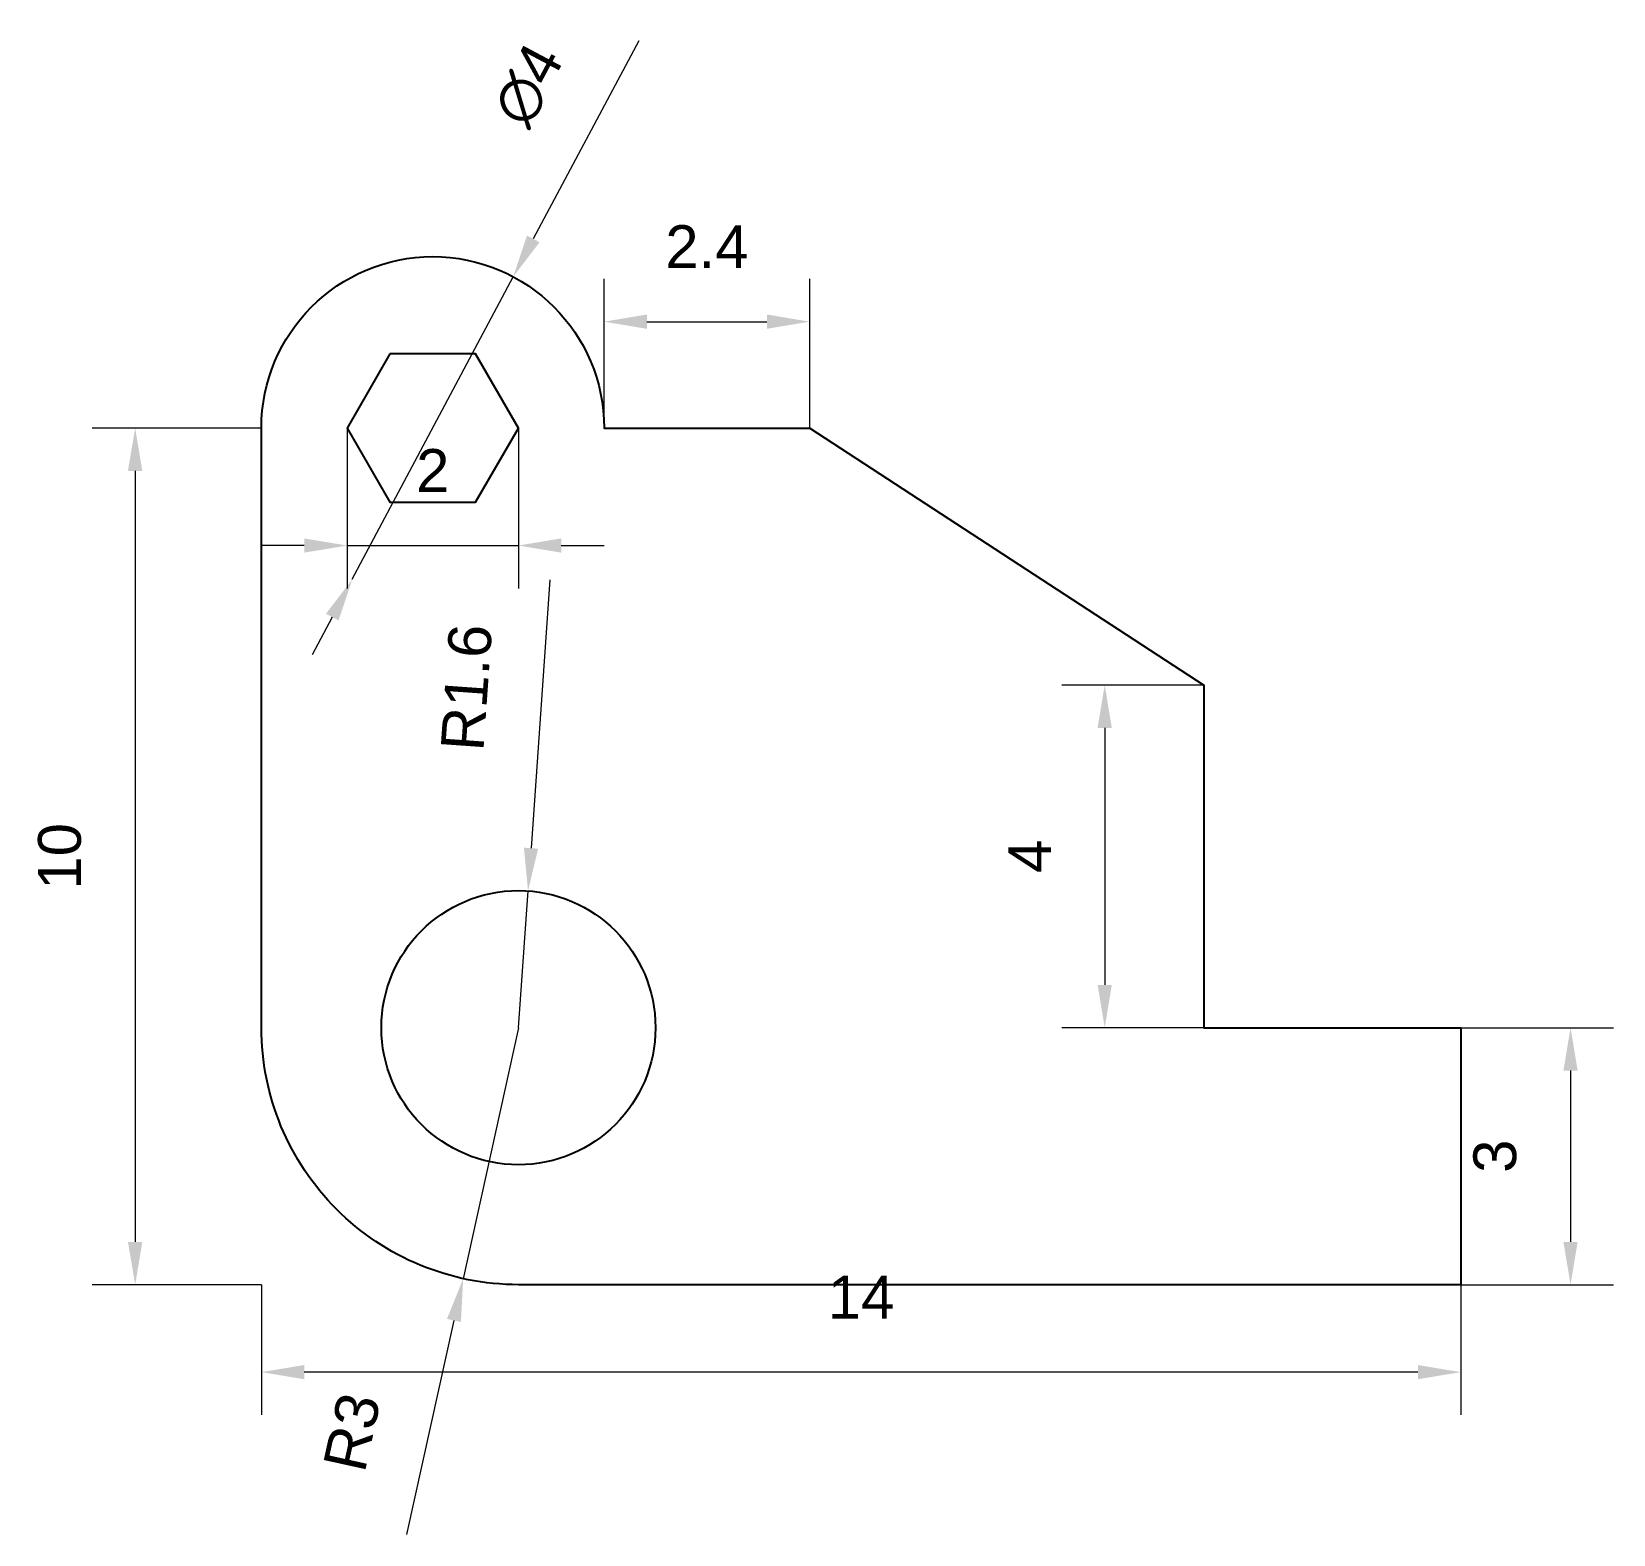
# Model space of a CAD drawing. Header units: millimetres. Extents: x 47.3 to 65.8, y 47.1 to 64.6.
import ezdxf

# ---------------------------------------------------------------- set-up
doc = ezdxf.new("R2010")
doc.units = ezdxf.units.MM
doc.styles.get("Standard").update_dxf_attribs({"font": 'arial.ttf'})
doc.dimstyles.new('new2', dxfattribs={"dimtxt": 0.5, "dimasz": 0.5, "dimexe": 0.5, "dimexo": 0, "dimtad": 1, "dimdsep": 46, "dimtxsty": 'Standard', "dimcen": 2.5, "dimadec": 0, "dimazin": 0, "dimtfac": 1, "dimtmove": 0, "dimatfit": 3, "dimfxl": 1, "dimlwd": 15, "dimlwe": 15, "dimarcsym": 0})

# ---------------------------------------------------------------- blocks, each defined once
blk = doc.blocks.new('*D7')
at = {"color": 0, "lineweight": 15, "transparency": 16777216}
for p, q in [((54, 60), (54, 61.741)), ((56.4, 60), (56.4, 61.741)), ((54.5, 61.241), (55.9, 61.241))]:
    blk.add_line(p, q, dxfattribs=at)
at = {"color": 0, "transparency": 16777216}
for points in [[(54.5, 61.325), (54.5, 61.158), (54, 61.241)], [(55.9, 61.325), (55.9, 61.158), (56.4, 61.241)]]:
    blk.add_solid(points, dxfattribs=at)
at = {"layer": 'Defpoints', "color": 0, "transparency": 16777216}
for p in [(56.4, 61.241), (54, 60), (56.4, 60)]:
    blk.add_point(p, dxfattribs=at)
at = {"color": 0, "transparency": 16777216, "insert": (55.2, 62.117), "char_height": 0.5, "attachment_point": 5}
blk.add_mtext('2.4', dxfattribs=at)
blk = doc.blocks.new('*D8')
at = {"color": 0, "lineweight": 15, "transparency": 16777216}
for p, q in [((61, 57), (59.344, 57)), ((59.844, 56.5), (59.844, 53.5)), ((61, 53), (59.344, 53))]:
    blk.add_line(p, q, dxfattribs=at)
at = {"color": 0, "transparency": 16777216}
for points in [[(59.761, 56.5), (59.927, 56.5), (59.844, 57)], [(59.761, 53.5), (59.927, 53.5), (59.844, 53)]]:
    blk.add_solid(points, dxfattribs=at)
at = {"layer": 'Defpoints', "color": 0, "transparency": 16777216}
for p in [(61, 57), (59.844, 53), (61, 53)]:
    blk.add_point(p, dxfattribs=at)
at = {"color": 0, "transparency": 16777216, "insert": (58.969, 55), "char_height": 0.5, "attachment_point": 5, "rotation": 90}
blk.add_mtext('4', dxfattribs=at)
blk = doc.blocks.new('*D9')
at = {"color": 0, "lineweight": 15, "transparency": 16777216}
for p, q in [((64, 53), (65.782, 53)), ((65.282, 52.5), (65.282, 50.5)), ((64, 50), (65.782, 50))]:
    blk.add_line(p, q, dxfattribs=at)
at = {"color": 0, "transparency": 16777216}
for points in [[(65.199, 52.5), (65.365, 52.5), (65.282, 53)], [(65.199, 50.5), (65.365, 50.5), (65.282, 50)]]:
    blk.add_solid(points, dxfattribs=at)
at = {"layer": 'Defpoints', "color": 0, "transparency": 16777216}
for p in [(64, 53), (64, 50), (65.282, 50)]:
    blk.add_point(p, dxfattribs=at)
at = {"color": 0, "transparency": 16777216, "insert": (64.401, 51.5), "char_height": 0.5, "attachment_point": 5, "rotation": 90}
blk.add_mtext('3', dxfattribs=at)
blk = doc.blocks.new('*D10')
at = {"color": 0, "lineweight": 15, "transparency": 16777216}
for p, q in [((50, 50), (50, 48.479)), ((64, 50), (64, 48.479)), ((63.5, 48.979), (50.5, 48.979))]:
    blk.add_line(p, q, dxfattribs=at)
at = {"color": 0, "transparency": 16777216}
for points in [[(50.5, 49.062), (50.5, 48.896), (50, 48.979)], [(63.5, 49.062), (63.5, 48.896), (64, 48.979)]]:
    blk.add_solid(points, dxfattribs=at)
at = {"layer": 'Defpoints', "color": 0, "transparency": 16777216}
for p in [(50, 50), (64, 50), (50, 48.979)]:
    blk.add_point(p, dxfattribs=at)
at = {"color": 0, "transparency": 16777216, "insert": (57, 49.855), "char_height": 0.5, "attachment_point": 5}
blk.add_mtext('14', dxfattribs=at)
blk = doc.blocks.new('*D11')
at = {"color": 0, "lineweight": 15, "transparency": 16777216}
for p, q in [((50, 60), (48.026, 60)), ((48.526, 59.5), (48.526, 50.5)), ((50, 50), (48.026, 50))]:
    blk.add_line(p, q, dxfattribs=at)
at = {"color": 0, "transparency": 16777216}
for points in [[(48.442, 59.5), (48.609, 59.5), (48.526, 60)], [(48.442, 50.5), (48.609, 50.5), (48.526, 50)]]:
    blk.add_solid(points, dxfattribs=at)
at = {"layer": 'Defpoints', "color": 0, "transparency": 16777216}
for p in [(50, 60), (48.526, 50), (50, 50)]:
    blk.add_point(p, dxfattribs=at)
at = {"color": 0, "transparency": 16777216, "insert": (47.646, 55), "char_height": 0.5, "attachment_point": 5, "rotation": 90}
blk.add_mtext('10', dxfattribs=at)
blk = doc.blocks.new('*D12')
at = {"color": 0, "lineweight": 15, "transparency": 16777216}
for p, q in [((53.366, 58.226), (53.147, 55.095)), ((53, 53), (53.112, 54.596))]:
    blk.add_line(p, q, dxfattribs=at)
at = {"color": 0, "transparency": 16777216}
blk.add_solid([(53.064, 55.101), (53.23, 55.089), (53.112, 54.596)], dxfattribs=at)
at = {"layer": 'Defpoints', "color": 0, "transparency": 16777216}
for p in [(53.112, 54.596), (53, 53)]:
    blk.add_point(p, dxfattribs=at)
at = {"color": 0, "transparency": 16777216, "insert": (52.396, 56.971), "char_height": 0.5, "attachment_point": 5, "rotation": 85.9882}
blk.add_mtext('R1.6', dxfattribs=at)
blk = doc.blocks.new('*D13')
at = {"color": 0, "lineweight": 15, "transparency": 16777216}
for p, q in [((51, 60), (51, 58.128)), ((53, 60), (53, 58.128)), ((50.5, 58.628), (50, 58.628)), ((51, 58.628), (53, 58.628)), ((53.5, 58.628), (54, 58.628))]:
    blk.add_line(p, q, dxfattribs=at)
at = {"color": 0, "transparency": 16777216}
for points in [[(50.5, 58.711), (50.5, 58.545), (51, 58.628)], [(53.5, 58.711), (53.5, 58.545), (53, 58.628)]]:
    blk.add_solid(points, dxfattribs=at)
at = {"layer": 'Defpoints', "color": 0, "transparency": 16777216}
for p in [(51, 60), (53, 60), (53, 58.628)]:
    blk.add_point(p, dxfattribs=at)
at = {"color": 0, "transparency": 16777216, "insert": (52, 59.504), "char_height": 0.5, "attachment_point": 5}
blk.add_mtext('2', dxfattribs=at)
blk = doc.blocks.new('*D14')
at = {"color": 0, "lineweight": 15, "transparency": 16777216}
for p, q in [((54.404, 64.52), (53.174, 62.207)), ((51.061, 58.234), (52.939, 61.766)), ((50.826, 57.793), (50.592, 57.351))]:
    blk.add_line(p, q, dxfattribs=at)
at = {"color": 0, "transparency": 16777216}
for points in [[(53.1, 62.246), (53.247, 62.168), (52.939, 61.766)], [(50.753, 57.832), (50.9, 57.754), (51.061, 58.234)]]:
    blk.add_solid(points, dxfattribs=at)
at = {"layer": 'Defpoints', "color": 0, "transparency": 16777216}
for p in [(52.939, 61.766), (51.061, 58.234)]:
    blk.add_point(p, dxfattribs=at)
at = {"color": 0, "transparency": 16777216, "insert": (53.116, 64.004), "char_height": 0.5, "attachment_point": 5, "rotation": 62.0002}
blk.add_mtext('∅4', dxfattribs=at)
blk = doc.blocks.new('*D15')
at = {"color": 0, "lineweight": 15, "transparency": 16777216}
for p, q in [((53, 53), (52.355, 50.07)), ((51.698, 47.085), (52.248, 49.582))]:
    blk.add_line(p, q, dxfattribs=at)
at = {"color": 0, "transparency": 16777216}
blk.add_solid([(52.166, 49.6), (52.329, 49.564), (52.355, 50.07)], dxfattribs=at)
at = {"layer": 'Defpoints', "color": 0, "transparency": 16777216}
for p in [(53, 53), (52.355, 50.07)]:
    blk.add_point(p, dxfattribs=at)
at = {"color": 0, "transparency": 16777216, "insert": (51.059, 48.279), "char_height": 0.5, "attachment_point": 5, "rotation": 77.5853}
blk.add_mtext('R3', dxfattribs=at)

msp = doc.modelspace()

# ---------------------------------------------------------------- linework, layer by layer
msp.add_lwpolyline([(53, 50, -0.414214), (50, 53), (50, 60, -1), (54, 60), (56.4, 60), (61, 57), (61, 53), (64, 53), (64, 50), (53, 50)], format="xyb")
msp.add_lwpolyline([(51.5, 60.866), (51, 60), (51.5, 59.134), (52.5, 59.134), (53, 60), (52.5, 60.866)], close=True)
msp.add_circle((53, 53), 1.6)

# ---------------------------------------------------------------- dimensions: what is measured, and where the dimension line sits
dim = msp.add_diameter_dim_2p(p1=(51.061, 58.234), p2=(52.939, 61.766), dimstyle='new2')
dim.commit()
dim.dimension.update_dxf_attribs({"geometry": '*D14', "text_midpoint": (53.906, 63.585)})
for base, p1, p2, picture, middle in [((56.4, 61.241), (54, 60), (56.4, 60), '*D7', (55.2, 62.117)), ((53, 58.628), (51, 60), (53, 60), '*D13', (52, 59.504)), ((50, 48.979), (64, 50), (50, 50), '*D10', (57, 49.855))]:
    dim = msp.add_linear_dim(base=base, p1=p1, p2=p2, dimstyle='new2')
    dim.commit()
    dim.dimension.update_dxf_attribs({"geometry": picture, "text_midpoint": middle})
for base, p1, p2, picture, middle in [((48.526, 50), (50, 60), (50, 50), '*D11', (47.646, 55)), ((59.844, 53), (61, 57), (61, 53), '*D8', (58.969, 55)), ((65.282, 50), (64, 53), (64, 50), '*D9', (64.401, 51.5))]:
    dim = msp.add_linear_dim(base=base, p1=p1, p2=p2, angle=90, dimstyle='new2')
    dim.commit()
    dim.dimension.update_dxf_attribs({"geometry": picture, "text_midpoint": middle})
for mpoint, picture, middle in [((53.112, 54.596), '*D12', (52.396, 56.971)), ((52.355, 50.07), '*D15', (51.059, 48.279))]:
    dim = msp.add_radius_dim(center=(53, 53), mpoint=mpoint, dimstyle='new2')
    dim.commit()
    dim.dimension.update_dxf_attribs({"geometry": picture, "text_midpoint": middle})

doc.saveas('drawing.dxf')
